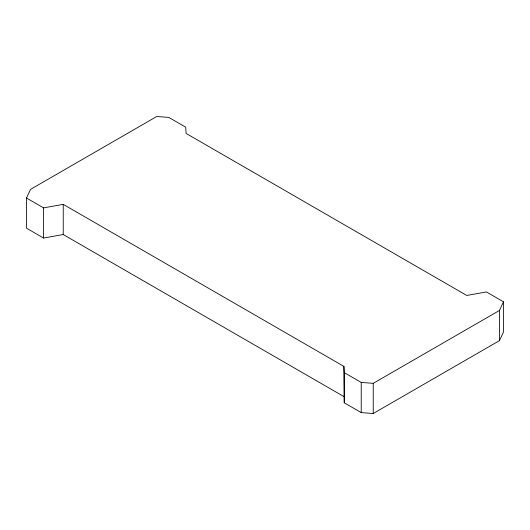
<?xml version="1.0" encoding="UTF-8"?>
<svg xmlns="http://www.w3.org/2000/svg" width="530" height="530" viewBox="0 0 530 530"><rect width="100%" height="100%" fill="white"/><g stroke="black" fill="none" stroke-linecap="round" stroke-linejoin="round"><path stroke-width="0.79" d="M26.5 198.008L30.554 189.356L156.767 116.487L168.778 117.402L185.739 127.187L186.103 133.428L466.764 295.462L486.421 291.95L503.5 301.815L503.5 331.992L499.445 340.644L373.233 413.513L361.221 412.598L344.261 402.813L343.897 366.396L63.236 204.361L43.579 207.873L26.5 198.008L26.5 228.185L43.579 238.049L63.236 234.538L343.897 396.572M499.445 340.644L499.445 310.467L503.5 301.815M343.897 366.396L344.261 372.636L361.221 382.421L373.233 383.336L499.445 310.467M373.233 383.336L373.233 413.513M361.221 382.421L361.221 412.598M344.261 372.636L344.261 402.813M63.236 204.361L63.236 234.538M43.579 207.873L43.579 238.049"/></g></svg>
